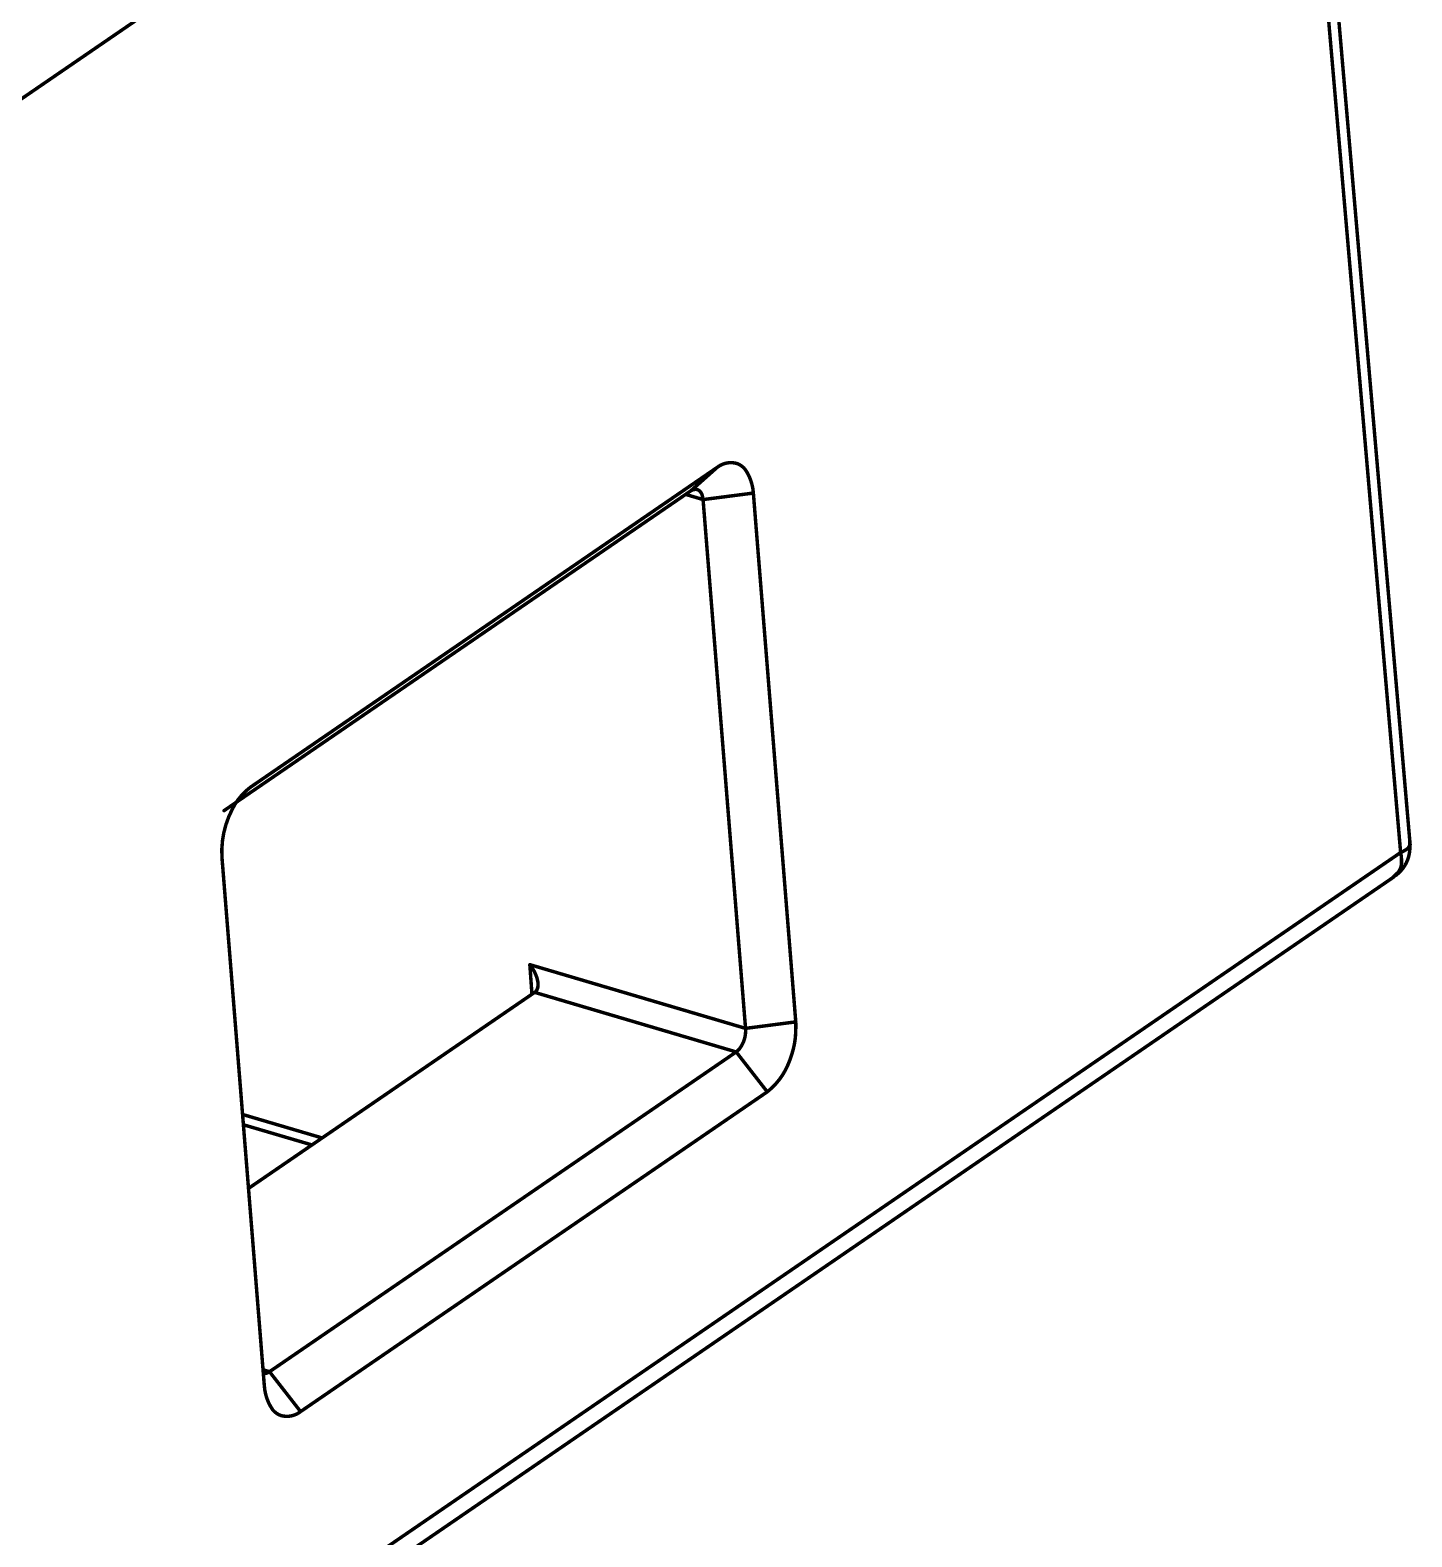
# Model space of a CAD drawing. Header units: inches. Extents: x 0 to 35.2, y -0.7 to 15.9.
# Drawn here: x 33.5082 to 33.708, y 10.2521 to 10.47 of the extents above; entities that cross this region are included whole.
import ezdxf

# ---------------------------------------------------------------- set-up
doc = ezdxf.new("R2010")
doc.units = ezdxf.units.IN
doc.header["$MEASUREMENT"] = 0
doc.layers.add('Dimensions', color=6, linetype='Continuous')

msp = doc.modelspace()

# ---------------------------------------------------------------- linework, layer by layer
at = {"layer": 'Dimensions'}
for points in [[(33.68761, 10.58505, 0.0005, 0.0005, 0), (33.70774, 10.35221, 0.0005, 0.0005, 0)], [(32.36635, 9.67813, 0.0005, 0.0005, 0), (33.68631, 10.583, 0.0005, 0.0005, 0)], [(33.68631, 10.583, 0.0005, 0.0005, 0), (33.70637, 10.35105, 0.0005, 0.0005, 0)], [(33.54008, 10.36049, 0.0005, 0.0005, 0), (33.60755, 10.40675, 0.0005, 0.0005, 0)], [(33.60373, 10.40335, 0.0005, 0.0005, 0), (33.60755, 10.40675, 0.0005, 0.0005, 0)], [(33.60755, 10.40675, 0.0005, 0.0005, -0.238533), (33.61041, 10.40732, 0.0005, 0.0005, 0)], [(33.61041, 10.40732, 0.0005, 0.0005, -0.125325), (33.61158, 10.4065, 0.0005, 0.0005, 0)], [(33.61158, 10.4065, 0.0005, 0.0005, -0.135725), (33.61279, 10.40304, 0.0005, 0.0005, 0)], [(33.53626, 10.3571, 0.0005, 0.0005, 0), (33.60373, 10.40335, 0.0005, 0.0005, 0)], [(33.60299, 10.40285, 0.0005, 0.0005, 0), (33.60552, 10.4021, 0.0005, 0.0005, 0)], [(33.60373, 10.40335, 0.0005, 0.0005, -0.214314), (33.6047, 10.40354, 0.0005, 0.0005, 0)], [(33.6047, 10.40354, 0.0005, 0.0005, -0.122217), (33.6051, 10.40326, 0.0005, 0.0005, 0)], [(33.6051, 10.40326, 0.0005, 0.0005, -0.102782), (33.60538, 10.40276, 0.0005, 0.0005, 0)], [(33.60538, 10.40276, 0.0005, 0.0005, -0.036847), (33.60552, 10.4021, 0.0005, 0.0005, 0)], [(33.60552, 10.4021, 0.0005, 0.0005, 0), (33.61279, 10.40304, 0.0005, 0.0005, 0)], [(33.61279, 10.40304, 0.0005, 0.0005, 0), (33.61892, 10.32655, 0.0005, 0.0005, 0)], [(33.60552, 10.4021, 0.0005, 0.0005, 0), (33.61166, 10.32561, 0.0005, 0.0005, 0)], [(33.53744, 10.35728, 0.0005, 0.0005, -0.119672), (33.54008, 10.36049, 0.0005, 0.0005, 0)], [(33.53596, 10.35037, 0.0005, 0.0005, -0.134994), (33.53744, 10.35728, 0.0005, 0.0005, 0)], [(33.70767, 10.3526, 0.0005, 0.0005, -0.09176), (33.70753, 10.35044, 0.0005, 0.0005, 0)], [(33.70767, 10.3526, 0.0005, 0.0005, -0.145594), (33.70761, 10.35193, 0.0005, 0.0005, 0)], [(33.45925, 10.18164, 0.0005, 0.0005, 0), (33.70637, 10.35105, 0.0005, 0.0005, 0)], [(33.53596, 10.35037, 0.0005, 0.0005, 0), (33.54209, 10.27388, 0.0005, 0.0005, 0)], [(33.70753, 10.35044, 0.0005, 0.0005, -0.162573), (33.70572, 10.34777, 0.0005, 0.0005, 0)], [(33.70692, 10.35132, 0.0005, 0.0005, -0.014321), (33.70637, 10.35105, 0.0005, 0.0005, 0)], [(33.70637, 10.35105, 0.0005, 0.0005, -0.062473), (33.7065, 10.3495, 0.0005, 0.0005, 0)], [(33.70736, 10.35161, 0.0005, 0.0005, -0.055464), (33.70692, 10.35132, 0.0005, 0.0005, 0)], [(33.70761, 10.35193, 0.0005, 0.0005, -0.100176), (33.70736, 10.35161, 0.0005, 0.0005, 0)], [(33.70513, 10.34735, 0.0005, 0.0005, 0), (33.70588, 10.34806, 0.0005, 0.0005, 0)], [(33.70608, 10.34827, 0.0005, 0.0005, -0.019696), (33.70572, 10.34777, 0.0005, 0.0005, 0)], [(33.70636, 10.34883, 0.0005, 0.0005, -0.056934), (33.70608, 10.34827, 0.0005, 0.0005, 0)], [(33.7065, 10.3495, 0.0005, 0.0005, -0.065587), (33.70636, 10.34883, 0.0005, 0.0005, 0)], [(32.38212, 9.44038, 0.0005, 0.0005, 0), (33.70544, 10.34755, 0.0005, 0.0005, 0)], [(33.58047, 10.33483, 0.0005, 0.0005, 0), (33.61166, 10.32561, 0.0005, 0.0005, 0)], [(33.58047, 10.33483, 0.0005, 0.0005, 0), (33.58051, 10.33478, 0.0005, 0.0005, 0)], [(33.58047, 10.33483, 0.0005, 0.0005, 0), (33.58078, 10.33055, 0.0005, 0.0005, 0)], [(33.58051, 10.33478, 0.0005, 0.0005, 0), (33.58054, 10.33473, 0.0005, 0.0005, 0)], [(33.58054, 10.33473, 0.0005, 0.0005, 0), (33.58058, 10.33469, 0.0005, 0.0005, 0)], [(33.58058, 10.33469, 0.0005, 0.0005, 0), (33.58061, 10.33464, 0.0005, 0.0005, 0)], [(33.58061, 10.33464, 0.0005, 0.0005, 0), (33.58065, 10.33459, 0.0005, 0.0005, 0)], [(33.58065, 10.33459, 0.0005, 0.0005, 0), (33.58068, 10.33454, 0.0005, 0.0005, 0)], [(33.58068, 10.33454, 0.0005, 0.0005, 0), (33.58071, 10.3345, 0.0005, 0.0005, 0)], [(33.58071, 10.3345, 0.0005, 0.0005, 0), (33.58074, 10.33445, 0.0005, 0.0005, 0)], [(33.58074, 10.33445, 0.0005, 0.0005, 0), (33.58078, 10.3344, 0.0005, 0.0005, 0)], [(33.58078, 10.3344, 0.0005, 0.0005, 0), (33.58081, 10.33435, 0.0005, 0.0005, 0)], [(33.58081, 10.33435, 0.0005, 0.0005, 0), (33.58084, 10.3343, 0.0005, 0.0005, 0)], [(33.58084, 10.3343, 0.0005, 0.0005, 0), (33.58087, 10.33426, 0.0005, 0.0005, 0)], [(33.58087, 10.33426, 0.0005, 0.0005, 0), (33.5809, 10.33421, 0.0005, 0.0005, 0)], [(33.5809, 10.33421, 0.0005, 0.0005, 0), (33.58093, 10.33416, 0.0005, 0.0005, 0)], [(33.58093, 10.33416, 0.0005, 0.0005, 0), (33.58096, 10.33411, 0.0005, 0.0005, 0)], [(33.58096, 10.33411, 0.0005, 0.0005, 0), (33.58099, 10.33406, 0.0005, 0.0005, 0)], [(33.58099, 10.33406, 0.0005, 0.0005, 0), (33.58102, 10.33401, 0.0005, 0.0005, 0)], [(33.58102, 10.33401, 0.0005, 0.0005, 0), (33.58104, 10.33396, 0.0005, 0.0005, 0)], [(33.58104, 10.33396, 0.0005, 0.0005, 0), (33.58107, 10.33392, 0.0005, 0.0005, 0)], [(33.58107, 10.33392, 0.0005, 0.0005, 0), (33.5811, 10.33387, 0.0005, 0.0005, 0)], [(33.5811, 10.33387, 0.0005, 0.0005, 0), (33.58112, 10.33382, 0.0005, 0.0005, 0)], [(33.58112, 10.33382, 0.0005, 0.0005, 0), (33.58115, 10.33377, 0.0005, 0.0005, 0)], [(33.58115, 10.33377, 0.0005, 0.0005, 0), (33.58117, 10.33372, 0.0005, 0.0005, 0)], [(33.58117, 10.33372, 0.0005, 0.0005, 0), (33.5812, 10.33367, 0.0005, 0.0005, 0)], [(33.5812, 10.33367, 0.0005, 0.0005, 0), (33.58122, 10.33362, 0.0005, 0.0005, 0)], [(33.58122, 10.33362, 0.0005, 0.0005, 0), (33.58124, 10.33357, 0.0005, 0.0005, 0)], [(33.58124, 10.33357, 0.0005, 0.0005, 0), (33.58127, 10.33352, 0.0005, 0.0005, 0)], [(33.58127, 10.33352, 0.0005, 0.0005, 0), (33.58129, 10.33347, 0.0005, 0.0005, 0)], [(33.58129, 10.33347, 0.0005, 0.0005, 0), (33.58131, 10.33343, 0.0005, 0.0005, 0)], [(33.58131, 10.33343, 0.0005, 0.0005, 0), (33.58133, 10.33338, 0.0005, 0.0005, 0)], [(33.58133, 10.33338, 0.0005, 0.0005, 0), (33.58135, 10.33333, 0.0005, 0.0005, 0)], [(33.58135, 10.33333, 0.0005, 0.0005, 0), (33.58137, 10.33328, 0.0005, 0.0005, 0)], [(33.58137, 10.33328, 0.0005, 0.0005, 0), (33.58139, 10.33323, 0.0005, 0.0005, 0)], [(33.58139, 10.33323, 0.0005, 0.0005, 0), (33.58141, 10.33318, 0.0005, 0.0005, 0)], [(33.58141, 10.33318, 0.0005, 0.0005, 0), (33.58143, 10.33313, 0.0005, 0.0005, 0)], [(33.58143, 10.33313, 0.0005, 0.0005, 0), (33.58144, 10.33309, 0.0005, 0.0005, 0)], [(33.58144, 10.33309, 0.0005, 0.0005, 0), (33.58146, 10.33304, 0.0005, 0.0005, 0)], [(33.58146, 10.33304, 0.0005, 0.0005, 0), (33.58148, 10.33299, 0.0005, 0.0005, 0)], [(33.58148, 10.33299, 0.0005, 0.0005, 0), (33.58149, 10.33294, 0.0005, 0.0005, 0)], [(33.58149, 10.33294, 0.0005, 0.0005, 0), (33.5815, 10.3329, 0.0005, 0.0005, 0)], [(33.5815, 10.3329, 0.0005, 0.0005, 0), (33.58152, 10.33285, 0.0005, 0.0005, 0)], [(33.58152, 10.33285, 0.0005, 0.0005, 0), (33.58153, 10.3328, 0.0005, 0.0005, 0)], [(33.58153, 10.3328, 0.0005, 0.0005, 0), (33.58154, 10.33276, 0.0005, 0.0005, 0)], [(33.58154, 10.33276, 0.0005, 0.0005, 0), (33.58156, 10.33271, 0.0005, 0.0005, 0)], [(33.58156, 10.33271, 0.0005, 0.0005, 0), (33.58157, 10.33266, 0.0005, 0.0005, 0)], [(33.58157, 10.33266, 0.0005, 0.0005, 0), (33.58158, 10.33262, 0.0005, 0.0005, 0)], [(33.58158, 10.33262, 0.0005, 0.0005, 0), (33.58159, 10.33257, 0.0005, 0.0005, 0)], [(33.58159, 10.33257, 0.0005, 0.0005, 0), (33.5816, 10.33253, 0.0005, 0.0005, 0)], [(33.5816, 10.33253, 0.0005, 0.0005, 0), (33.58161, 10.33248, 0.0005, 0.0005, 0)], [(33.5398, 10.30246, 0.0005, 0.0005, 0), (33.58117, 10.33082, 0.0005, 0.0005, 0)], [(33.58117, 10.33082, 0.0005, 0.0005, 0), (33.58119, 10.33083, 0.0005, 0.0005, 0)], [(33.58117, 10.33082, 0.0005, 0.0005, 0), (33.61031, 10.3222, 0.0005, 0.0005, 0)], [(33.58119, 10.33083, 0.0005, 0.0005, 0), (33.58122, 10.33085, 0.0005, 0.0005, 0)], [(33.58122, 10.33085, 0.0005, 0.0005, 0), (33.58124, 10.33087, 0.0005, 0.0005, 0)], [(33.58124, 10.33087, 0.0005, 0.0005, 0), (33.58126, 10.33089, 0.0005, 0.0005, 0)], [(33.58126, 10.33089, 0.0005, 0.0005, 0), (33.58129, 10.33091, 0.0005, 0.0005, 0)], [(33.58129, 10.33091, 0.0005, 0.0005, 0), (33.58131, 10.33093, 0.0005, 0.0005, 0)], [(33.58131, 10.33093, 0.0005, 0.0005, 0), (33.58133, 10.33095, 0.0005, 0.0005, 0)], [(33.58133, 10.33095, 0.0005, 0.0005, 0), (33.58135, 10.33098, 0.0005, 0.0005, 0)], [(33.58135, 10.33098, 0.0005, 0.0005, 0), (33.58137, 10.331, 0.0005, 0.0005, 0)], [(33.58137, 10.331, 0.0005, 0.0005, 0), (33.58139, 10.33102, 0.0005, 0.0005, 0)], [(33.58139, 10.33102, 0.0005, 0.0005, 0), (33.58141, 10.33105, 0.0005, 0.0005, 0)], [(33.58141, 10.33105, 0.0005, 0.0005, 0), (33.58142, 10.33107, 0.0005, 0.0005, 0)], [(33.58142, 10.33107, 0.0005, 0.0005, 0), (33.58144, 10.3311, 0.0005, 0.0005, 0)], [(33.58144, 10.3311, 0.0005, 0.0005, 0), (33.58146, 10.33112, 0.0005, 0.0005, 0)], [(33.58146, 10.33112, 0.0005, 0.0005, 0), (33.58147, 10.33115, 0.0005, 0.0005, 0)], [(33.58147, 10.33115, 0.0005, 0.0005, 0), (33.58149, 10.33118, 0.0005, 0.0005, 0)], [(33.58149, 10.33118, 0.0005, 0.0005, 0), (33.5815, 10.3312, 0.0005, 0.0005, 0)], [(33.5815, 10.3312, 0.0005, 0.0005, 0), (33.58152, 10.33123, 0.0005, 0.0005, 0)], [(33.58152, 10.33123, 0.0005, 0.0005, 0), (33.58153, 10.33126, 0.0005, 0.0005, 0)], [(33.58153, 10.33126, 0.0005, 0.0005, 0), (33.58154, 10.33129, 0.0005, 0.0005, 0)], [(33.58154, 10.33129, 0.0005, 0.0005, 0), (33.58156, 10.33132, 0.0005, 0.0005, 0)], [(33.58156, 10.33132, 0.0005, 0.0005, 0), (33.58157, 10.33135, 0.0005, 0.0005, 0)], [(33.58157, 10.33135, 0.0005, 0.0005, 0), (33.58158, 10.33139, 0.0005, 0.0005, 0)], [(33.58158, 10.33139, 0.0005, 0.0005, 0), (33.58159, 10.33142, 0.0005, 0.0005, 0)], [(33.58159, 10.33142, 0.0005, 0.0005, 0), (33.5816, 10.33145, 0.0005, 0.0005, 0)], [(33.5816, 10.33145, 0.0005, 0.0005, 0), (33.58161, 10.33149, 0.0005, 0.0005, 0)], [(33.58161, 10.33248, 0.0005, 0.0005, 0), (33.58162, 10.33244, 0.0005, 0.0005, 0)], [(33.58161, 10.33152, 0.0005, 0.0005, 0), (33.58162, 10.33155, 0.0005, 0.0005, 0)], [(33.58161, 10.33149, 0.0005, 0.0005, 0), (33.58161, 10.33152, 0.0005, 0.0005, 0)], [(33.58162, 10.33244, 0.0005, 0.0005, 0), (33.58162, 10.33239, 0.0005, 0.0005, 0)], [(33.58162, 10.33239, 0.0005, 0.0005, 0), (33.58163, 10.33235, 0.0005, 0.0005, 0)], [(33.58162, 10.33155, 0.0005, 0.0005, 0), (33.58163, 10.33159, 0.0005, 0.0005, 0)], [(33.58163, 10.33235, 0.0005, 0.0005, 0), (33.58164, 10.3323, 0.0005, 0.0005, 0)], [(33.58163, 10.33163, 0.0005, 0.0005, 0), (33.58164, 10.33166, 0.0005, 0.0005, 0)], [(33.58163, 10.33159, 0.0005, 0.0005, 0), (33.58163, 10.33163, 0.0005, 0.0005, 0)], [(33.58164, 10.3323, 0.0005, 0.0005, 0), (33.58164, 10.33226, 0.0005, 0.0005, 0)], [(33.58164, 10.33226, 0.0005, 0.0005, 0), (33.58165, 10.33222, 0.0005, 0.0005, 0)], [(33.58164, 10.3317, 0.0005, 0.0005, 0), (33.58165, 10.33174, 0.0005, 0.0005, 0)], [(33.58164, 10.33166, 0.0005, 0.0005, 0), (33.58164, 10.3317, 0.0005, 0.0005, 0)], [(33.58165, 10.33222, 0.0005, 0.0005, 0), (33.58165, 10.33218, 0.0005, 0.0005, 0)], [(33.58165, 10.33218, 0.0005, 0.0005, 0), (33.58165, 10.33213, 0.0005, 0.0005, 0)], [(33.58165, 10.33213, 0.0005, 0.0005, 0), (33.58166, 10.33209, 0.0005, 0.0005, 0)], [(33.58165, 10.33177, 0.0005, 0.0005, 0), (33.58166, 10.33181, 0.0005, 0.0005, 0)], [(33.58165, 10.33174, 0.0005, 0.0005, 0), (33.58165, 10.33177, 0.0005, 0.0005, 0)], [(33.58166, 10.33209, 0.0005, 0.0005, 0), (33.58166, 10.33205, 0.0005, 0.0005, 0)], [(33.58166, 10.33205, 0.0005, 0.0005, 0), (33.58166, 10.33201, 0.0005, 0.0005, 0)], [(33.58166, 10.33201, 0.0005, 0.0005, 0), (33.58166, 10.33197, 0.0005, 0.0005, 0)], [(33.58166, 10.33193, 0.0005, 0.0005, 0), (33.58166, 10.33197, 0.0005, 0.0005, 0)], [(33.58166, 10.33189, 0.0005, 0.0005, 0), (33.58166, 10.33193, 0.0005, 0.0005, 0)], [(33.58166, 10.33185, 0.0005, 0.0005, 0), (33.58166, 10.33189, 0.0005, 0.0005, 0)], [(33.58166, 10.33181, 0.0005, 0.0005, 0), (33.58166, 10.33185, 0.0005, 0.0005, 0)], [(33.61166, 10.32561, 0.0005, 0.0005, 0), (33.61892, 10.32655, 0.0005, 0.0005, 0)], [(33.61892, 10.32655, 0.0005, 0.0005, -0.02847), (33.61886, 10.32426, 0.0005, 0.0005, 0)], [(33.61166, 10.32561, 0.0005, 0.0005, -0.185749), (33.61078, 10.32265, 0.0005, 0.0005, 0)], [(33.61886, 10.32426, 0.0005, 0.0005, -0.049935), (33.61836, 10.32189, 0.0005, 0.0005, 0)], [(33.54284, 10.27595, 0.0005, 0.0005, 0), (33.61031, 10.3222, 0.0005, 0.0005, 0)], [(33.61078, 10.32265, 0.0005, 0.0005, -0.040256), (33.61031, 10.3222, 0.0005, 0.0005, 0)], [(33.61031, 10.3222, 0.0005, 0.0005, 0), (33.6148, 10.31643, 0.0005, 0.0005, 0)], [(33.61836, 10.32189, 0.0005, 0.0005, -0.042931), (33.61745, 10.31962, 0.0005, 0.0005, 0)], [(33.61745, 10.31962, 0.0005, 0.0005, -0.105342), (33.6148, 10.31643, 0.0005, 0.0005, 0)], [(33.54733, 10.27018, 0.0005, 0.0005, 0), (33.6148, 10.31643, 0.0005, 0.0005, 0)], [(33.53894, 10.31316, 0.0005, 0.0005, 0), (33.55045, 10.30976, 0.0005, 0.0005, 0)], [(33.53906, 10.31167, 0.0005, 0.0005, 0), (33.54897, 10.30875, 0.0005, 0.0005, 0)], [(33.54191, 10.27623, 0.0005, 0.0005, 0), (33.54284, 10.27595, 0.0005, 0.0005, 0)], [(33.54284, 10.27595, 0.0005, 0.0005, -0.040216), (33.54245, 10.27575, 0.0005, 0.0005, 0)], [(33.54284, 10.27595, 0.0005, 0.0005, 0), (33.54733, 10.27018, 0.0005, 0.0005, 0)], [(33.54227, 10.27571, 0.0005, 0.0005, -0.16357), (33.54194, 10.2758, 0.0005, 0.0005, 0)], [(33.54331, 10.27042, 0.0005, 0.0005, -0.13574), (33.54209, 10.27388, 0.0005, 0.0005, 0)], [(33.54245, 10.27575, 0.0005, 0.0005, -0.066379), (33.54227, 10.27571, 0.0005, 0.0005, 0)], [(33.54448, 10.26961, 0.0005, 0.0005, -0.12532), (33.54331, 10.27042, 0.0005, 0.0005, 0)], [(33.54733, 10.27018, 0.0005, 0.0005, -0.238527), (33.54448, 10.26961, 0.0005, 0.0005, 0)]]:
    msp.add_lwpolyline(points, format="xyseb", dxfattribs=at)
for points in [[(33.60743, 10.40675, 0.00025, 0.00025, 1), (33.60768, 10.40675, 0.00025, 0.00025, 1)], [(33.60743, 10.40675, 0.00025, 0.00025, 1), (33.60768, 10.40675, 0.00025, 0.00025, 1)], [(33.60743, 10.40675, 0.00025, 0.00025, 1), (33.60768, 10.40675, 0.00025, 0.00025, 1)], [(33.61028, 10.40732, 0.00025, 0.00025, 1), (33.61053, 10.40732, 0.00025, 0.00025, 1)], [(33.61028, 10.40732, 0.00025, 0.00025, 1), (33.61053, 10.40732, 0.00025, 0.00025, 1)], [(33.61145, 10.4065, 0.00025, 0.00025, 1), (33.6117, 10.4065, 0.00025, 0.00025, 1)], [(33.61145, 10.4065, 0.00025, 0.00025, 1), (33.6117, 10.4065, 0.00025, 0.00025, 1)], [(33.60287, 10.40285, 0.00025, 0.00025, 1), (33.60312, 10.40285, 0.00025, 0.00025, 1)], [(33.60361, 10.40335, 0.00025, 0.00025, 1), (33.60386, 10.40335, 0.00025, 0.00025, 1)], [(33.60361, 10.40335, 0.00025, 0.00025, 1), (33.60386, 10.40335, 0.00025, 0.00025, 1)], [(33.60361, 10.40335, 0.00025, 0.00025, 1), (33.60386, 10.40335, 0.00025, 0.00025, 1)], [(33.60457, 10.40354, 0.00025, 0.00025, 1), (33.60482, 10.40354, 0.00025, 0.00025, 1)], [(33.60457, 10.40354, 0.00025, 0.00025, 1), (33.60482, 10.40354, 0.00025, 0.00025, 1)], [(33.60497, 10.40326, 0.00025, 0.00025, 1), (33.60522, 10.40326, 0.00025, 0.00025, 1)], [(33.60497, 10.40326, 0.00025, 0.00025, 1), (33.60522, 10.40326, 0.00025, 0.00025, 1)], [(33.60525, 10.40276, 0.00025, 0.00025, 1), (33.6055, 10.40276, 0.00025, 0.00025, 1)], [(33.60525, 10.40276, 0.00025, 0.00025, 1), (33.6055, 10.40276, 0.00025, 0.00025, 1)], [(33.61266, 10.40304, 0.00025, 0.00025, 1), (33.61291, 10.40304, 0.00025, 0.00025, 1)], [(33.61266, 10.40304, 0.00025, 0.00025, 1), (33.61291, 10.40304, 0.00025, 0.00025, 1)], [(33.61266, 10.40304, 0.00025, 0.00025, 1), (33.61291, 10.40304, 0.00025, 0.00025, 1)], [(33.6054, 10.4021, 0.00025, 0.00025, 1), (33.60565, 10.4021, 0.00025, 0.00025, 1)], [(33.6054, 10.4021, 0.00025, 0.00025, 1), (33.60565, 10.4021, 0.00025, 0.00025, 1)], [(33.6054, 10.4021, 0.00025, 0.00025, 1), (33.60565, 10.4021, 0.00025, 0.00025, 1)], [(33.6054, 10.4021, 0.00025, 0.00025, 1), (33.60565, 10.4021, 0.00025, 0.00025, 1)], [(33.53996, 10.36049, 0.00025, 0.00025, 1), (33.54021, 10.36049, 0.00025, 0.00025, 1)], [(33.53996, 10.36049, 0.00025, 0.00025, 1), (33.54021, 10.36049, 0.00025, 0.00025, 1)], [(33.53614, 10.3571, 0.00025, 0.00025, 1), (33.53639, 10.3571, 0.00025, 0.00025, 1)], [(33.53731, 10.35728, 0.00025, 0.00025, 1), (33.53756, 10.35728, 0.00025, 0.00025, 1)], [(33.53731, 10.35728, 0.00025, 0.00025, 1), (33.53756, 10.35728, 0.00025, 0.00025, 1)], [(33.70755, 10.3526, 0.00025, 0.00025, 1), (33.7078, 10.3526, 0.00025, 0.00025, 1)], [(33.70755, 10.3526, 0.00025, 0.00025, 1), (33.7078, 10.3526, 0.00025, 0.00025, 1)], [(33.70762, 10.35221, 0.00025, 0.00025, 1), (33.70787, 10.35221, 0.00025, 0.00025, 1)], [(33.53583, 10.35037, 0.00025, 0.00025, 1), (33.53608, 10.35037, 0.00025, 0.00025, 1)], [(33.53583, 10.35037, 0.00025, 0.00025, 1), (33.53608, 10.35037, 0.00025, 0.00025, 1)], [(33.70624, 10.35105, 0.00025, 0.00025, 1), (33.70649, 10.35105, 0.00025, 0.00025, 1)], [(33.70624, 10.35105, 0.00025, 0.00025, 1), (33.70649, 10.35105, 0.00025, 0.00025, 1)], [(33.70624, 10.35105, 0.00025, 0.00025, 1), (33.70649, 10.35105, 0.00025, 0.00025, 1)], [(33.70624, 10.35105, 0.00025, 0.00025, 1), (33.70649, 10.35105, 0.00025, 0.00025, 1)], [(33.70679, 10.35132, 0.00025, 0.00025, 1), (33.70704, 10.35132, 0.00025, 0.00025, 1)], [(33.70679, 10.35132, 0.00025, 0.00025, 1), (33.70704, 10.35132, 0.00025, 0.00025, 1)], [(33.70723, 10.35161, 0.00025, 0.00025, 1), (33.70748, 10.35161, 0.00025, 0.00025, 1)], [(33.70723, 10.35161, 0.00025, 0.00025, 1), (33.70748, 10.35161, 0.00025, 0.00025, 1)], [(33.70741, 10.35044, 0.00025, 0.00025, 1), (33.70766, 10.35044, 0.00025, 0.00025, 1)], [(33.70741, 10.35044, 0.00025, 0.00025, 1), (33.70766, 10.35044, 0.00025, 0.00025, 1)], [(33.70749, 10.35193, 0.00025, 0.00025, 1), (33.70774, 10.35193, 0.00025, 0.00025, 1)], [(33.70749, 10.35193, 0.00025, 0.00025, 1), (33.70774, 10.35193, 0.00025, 0.00025, 1)], [(33.70559, 10.34777, 0.00025, 0.00025, 1), (33.70584, 10.34777, 0.00025, 0.00025, 1)], [(33.70559, 10.34777, 0.00025, 0.00025, 1), (33.70584, 10.34777, 0.00025, 0.00025, 1)], [(33.70575, 10.34806, 0.00025, 0.00025, 1), (33.706, 10.34806, 0.00025, 0.00025, 1)], [(33.70595, 10.34827, 0.00025, 0.00025, 1), (33.7062, 10.34827, 0.00025, 0.00025, 1)], [(33.70595, 10.34827, 0.00025, 0.00025, 1), (33.7062, 10.34827, 0.00025, 0.00025, 1)], [(33.70624, 10.34883, 0.00025, 0.00025, 1), (33.70649, 10.34883, 0.00025, 0.00025, 1)], [(33.70624, 10.34883, 0.00025, 0.00025, 1), (33.70649, 10.34883, 0.00025, 0.00025, 1)], [(33.70638, 10.3495, 0.00025, 0.00025, 1), (33.70663, 10.3495, 0.00025, 0.00025, 1)], [(33.70638, 10.3495, 0.00025, 0.00025, 1), (33.70663, 10.3495, 0.00025, 0.00025, 1)], [(33.70501, 10.34735, 0.00025, 0.00025, 1), (33.70526, 10.34735, 0.00025, 0.00025, 1)], [(33.70531, 10.34755, 0.00025, 0.00025, 1), (33.70556, 10.34755, 0.00025, 0.00025, 1)], [(33.58035, 10.33483, 0.00025, 0.00025, 1), (33.5806, 10.33483, 0.00025, 0.00025, 1)], [(33.58035, 10.33483, 0.00025, 0.00025, 1), (33.5806, 10.33483, 0.00025, 0.00025, 1)], [(33.58035, 10.33483, 0.00025, 0.00025, 1), (33.5806, 10.33483, 0.00025, 0.00025, 1)], [(33.58038, 10.33478, 0.00025, 0.00025, 1), (33.58063, 10.33478, 0.00025, 0.00025, 1)], [(33.58038, 10.33478, 0.00025, 0.00025, 1), (33.58063, 10.33478, 0.00025, 0.00025, 1)], [(33.58042, 10.33473, 0.00025, 0.00025, 1), (33.58067, 10.33473, 0.00025, 0.00025, 1)], [(33.58042, 10.33473, 0.00025, 0.00025, 1), (33.58067, 10.33473, 0.00025, 0.00025, 1)], [(33.58045, 10.33469, 0.00025, 0.00025, 1), (33.5807, 10.33469, 0.00025, 0.00025, 1)], [(33.58045, 10.33469, 0.00025, 0.00025, 1), (33.5807, 10.33469, 0.00025, 0.00025, 1)], [(33.58049, 10.33464, 0.00025, 0.00025, 1), (33.58074, 10.33464, 0.00025, 0.00025, 1)], [(33.58049, 10.33464, 0.00025, 0.00025, 1), (33.58074, 10.33464, 0.00025, 0.00025, 1)], [(33.58052, 10.33459, 0.00025, 0.00025, 1), (33.58077, 10.33459, 0.00025, 0.00025, 1)], [(33.58052, 10.33459, 0.00025, 0.00025, 1), (33.58077, 10.33459, 0.00025, 0.00025, 1)], [(33.58055, 10.33454, 0.00025, 0.00025, 1), (33.5808, 10.33454, 0.00025, 0.00025, 1)], [(33.58055, 10.33454, 0.00025, 0.00025, 1), (33.5808, 10.33454, 0.00025, 0.00025, 1)], [(33.58059, 10.3345, 0.00025, 0.00025, 1), (33.58084, 10.3345, 0.00025, 0.00025, 1)], [(33.58059, 10.3345, 0.00025, 0.00025, 1), (33.58084, 10.3345, 0.00025, 0.00025, 1)], [(33.58062, 10.33445, 0.00025, 0.00025, 1), (33.58087, 10.33445, 0.00025, 0.00025, 1)], [(33.58062, 10.33445, 0.00025, 0.00025, 1), (33.58087, 10.33445, 0.00025, 0.00025, 1)], [(33.58065, 10.3344, 0.00025, 0.00025, 1), (33.5809, 10.3344, 0.00025, 0.00025, 1)], [(33.58065, 10.3344, 0.00025, 0.00025, 1), (33.5809, 10.3344, 0.00025, 0.00025, 1)], [(33.58068, 10.33435, 0.00025, 0.00025, 1), (33.58093, 10.33435, 0.00025, 0.00025, 1)], [(33.58068, 10.33435, 0.00025, 0.00025, 1), (33.58093, 10.33435, 0.00025, 0.00025, 1)], [(33.58071, 10.3343, 0.00025, 0.00025, 1), (33.58096, 10.3343, 0.00025, 0.00025, 1)], [(33.58071, 10.3343, 0.00025, 0.00025, 1), (33.58096, 10.3343, 0.00025, 0.00025, 1)], [(33.58074, 10.33426, 0.00025, 0.00025, 1), (33.58099, 10.33426, 0.00025, 0.00025, 1)], [(33.58074, 10.33426, 0.00025, 0.00025, 1), (33.58099, 10.33426, 0.00025, 0.00025, 1)], [(33.58078, 10.33421, 0.00025, 0.00025, 1), (33.58102, 10.33421, 0.00025, 0.00025, 1)], [(33.58078, 10.33421, 0.00025, 0.00025, 1), (33.58102, 10.33421, 0.00025, 0.00025, 1)], [(33.5808, 10.33416, 0.00025, 0.00025, 1), (33.58105, 10.33416, 0.00025, 0.00025, 1)], [(33.5808, 10.33416, 0.00025, 0.00025, 1), (33.58105, 10.33416, 0.00025, 0.00025, 1)], [(33.58083, 10.33411, 0.00025, 0.00025, 1), (33.58108, 10.33411, 0.00025, 0.00025, 1)], [(33.58083, 10.33411, 0.00025, 0.00025, 1), (33.58108, 10.33411, 0.00025, 0.00025, 1)], [(33.58086, 10.33406, 0.00025, 0.00025, 1), (33.58111, 10.33406, 0.00025, 0.00025, 1)], [(33.58086, 10.33406, 0.00025, 0.00025, 1), (33.58111, 10.33406, 0.00025, 0.00025, 1)], [(33.58089, 10.33401, 0.00025, 0.00025, 1), (33.58114, 10.33401, 0.00025, 0.00025, 1)], [(33.58089, 10.33401, 0.00025, 0.00025, 1), (33.58114, 10.33401, 0.00025, 0.00025, 1)], [(33.58092, 10.33396, 0.00025, 0.00025, 1), (33.58117, 10.33396, 0.00025, 0.00025, 1)], [(33.58092, 10.33396, 0.00025, 0.00025, 1), (33.58117, 10.33396, 0.00025, 0.00025, 1)], [(33.58094, 10.33392, 0.00025, 0.00025, 1), (33.58119, 10.33392, 0.00025, 0.00025, 1)], [(33.58094, 10.33392, 0.00025, 0.00025, 1), (33.58119, 10.33392, 0.00025, 0.00025, 1)], [(33.58097, 10.33387, 0.00025, 0.00025, 1), (33.58122, 10.33387, 0.00025, 0.00025, 1)], [(33.58097, 10.33387, 0.00025, 0.00025, 1), (33.58122, 10.33387, 0.00025, 0.00025, 1)], [(33.581, 10.33382, 0.00025, 0.00025, 1), (33.58125, 10.33382, 0.00025, 0.00025, 1)], [(33.581, 10.33382, 0.00025, 0.00025, 1), (33.58125, 10.33382, 0.00025, 0.00025, 1)], [(33.58102, 10.33377, 0.00025, 0.00025, 1), (33.58127, 10.33377, 0.00025, 0.00025, 1)], [(33.58102, 10.33377, 0.00025, 0.00025, 1), (33.58127, 10.33377, 0.00025, 0.00025, 1)], [(33.58105, 10.33372, 0.00025, 0.00025, 1), (33.5813, 10.33372, 0.00025, 0.00025, 1)], [(33.58105, 10.33372, 0.00025, 0.00025, 1), (33.5813, 10.33372, 0.00025, 0.00025, 1)], [(33.58107, 10.33367, 0.00025, 0.00025, 1), (33.58132, 10.33367, 0.00025, 0.00025, 1)], [(33.58107, 10.33367, 0.00025, 0.00025, 1), (33.58132, 10.33367, 0.00025, 0.00025, 1)], [(33.5811, 10.33362, 0.00025, 0.00025, 1), (33.58135, 10.33362, 0.00025, 0.00025, 1)], [(33.5811, 10.33362, 0.00025, 0.00025, 1), (33.58135, 10.33362, 0.00025, 0.00025, 1)], [(33.58112, 10.33357, 0.00025, 0.00025, 1), (33.58137, 10.33357, 0.00025, 0.00025, 1)], [(33.58112, 10.33357, 0.00025, 0.00025, 1), (33.58137, 10.33357, 0.00025, 0.00025, 1)], [(33.58114, 10.33352, 0.00025, 0.00025, 1), (33.58139, 10.33352, 0.00025, 0.00025, 1)], [(33.58114, 10.33352, 0.00025, 0.00025, 1), (33.58139, 10.33352, 0.00025, 0.00025, 1)], [(33.58116, 10.33347, 0.00025, 0.00025, 1), (33.58141, 10.33347, 0.00025, 0.00025, 1)], [(33.58116, 10.33347, 0.00025, 0.00025, 1), (33.58141, 10.33347, 0.00025, 0.00025, 1)], [(33.58118, 10.33343, 0.00025, 0.00025, 1), (33.58143, 10.33343, 0.00025, 0.00025, 1)], [(33.58118, 10.33343, 0.00025, 0.00025, 1), (33.58143, 10.33343, 0.00025, 0.00025, 1)], [(33.58121, 10.33338, 0.00025, 0.00025, 1), (33.58146, 10.33338, 0.00025, 0.00025, 1)], [(33.58121, 10.33338, 0.00025, 0.00025, 1), (33.58146, 10.33338, 0.00025, 0.00025, 1)], [(33.58123, 10.33333, 0.00025, 0.00025, 1), (33.58148, 10.33333, 0.00025, 0.00025, 1)], [(33.58123, 10.33333, 0.00025, 0.00025, 1), (33.58148, 10.33333, 0.00025, 0.00025, 1)], [(33.58125, 10.33328, 0.00025, 0.00025, 1), (33.5815, 10.33328, 0.00025, 0.00025, 1)], [(33.58125, 10.33328, 0.00025, 0.00025, 1), (33.5815, 10.33328, 0.00025, 0.00025, 1)], [(33.58126, 10.33323, 0.00025, 0.00025, 1), (33.58151, 10.33323, 0.00025, 0.00025, 1)], [(33.58126, 10.33323, 0.00025, 0.00025, 1), (33.58151, 10.33323, 0.00025, 0.00025, 1)], [(33.58128, 10.33318, 0.00025, 0.00025, 1), (33.58153, 10.33318, 0.00025, 0.00025, 1)], [(33.58128, 10.33318, 0.00025, 0.00025, 1), (33.58153, 10.33318, 0.00025, 0.00025, 1)], [(33.5813, 10.33313, 0.00025, 0.00025, 1), (33.58155, 10.33313, 0.00025, 0.00025, 1)], [(33.5813, 10.33313, 0.00025, 0.00025, 1), (33.58155, 10.33313, 0.00025, 0.00025, 1)], [(33.58132, 10.33309, 0.00025, 0.00025, 1), (33.58157, 10.33309, 0.00025, 0.00025, 1)], [(33.58132, 10.33309, 0.00025, 0.00025, 1), (33.58157, 10.33309, 0.00025, 0.00025, 1)], [(33.58133, 10.33304, 0.00025, 0.00025, 1), (33.58158, 10.33304, 0.00025, 0.00025, 1)], [(33.58133, 10.33304, 0.00025, 0.00025, 1), (33.58158, 10.33304, 0.00025, 0.00025, 1)], [(33.58135, 10.33299, 0.00025, 0.00025, 1), (33.5816, 10.33299, 0.00025, 0.00025, 1)], [(33.58135, 10.33299, 0.00025, 0.00025, 1), (33.5816, 10.33299, 0.00025, 0.00025, 1)], [(33.58137, 10.33294, 0.00025, 0.00025, 1), (33.58162, 10.33294, 0.00025, 0.00025, 1)], [(33.58137, 10.33294, 0.00025, 0.00025, 1), (33.58162, 10.33294, 0.00025, 0.00025, 1)], [(33.58138, 10.3329, 0.00025, 0.00025, 1), (33.58163, 10.3329, 0.00025, 0.00025, 1)], [(33.58138, 10.3329, 0.00025, 0.00025, 1), (33.58163, 10.3329, 0.00025, 0.00025, 1)], [(33.58139, 10.33285, 0.00025, 0.00025, 1), (33.58164, 10.33285, 0.00025, 0.00025, 1)], [(33.58139, 10.33285, 0.00025, 0.00025, 1), (33.58164, 10.33285, 0.00025, 0.00025, 1)], [(33.58141, 10.3328, 0.00025, 0.00025, 1), (33.58166, 10.3328, 0.00025, 0.00025, 1)], [(33.58141, 10.3328, 0.00025, 0.00025, 1), (33.58166, 10.3328, 0.00025, 0.00025, 1)], [(33.58142, 10.33276, 0.00025, 0.00025, 1), (33.58167, 10.33276, 0.00025, 0.00025, 1)], [(33.58142, 10.33276, 0.00025, 0.00025, 1), (33.58167, 10.33276, 0.00025, 0.00025, 1)], [(33.58143, 10.33271, 0.00025, 0.00025, 1), (33.58168, 10.33271, 0.00025, 0.00025, 1)], [(33.58143, 10.33271, 0.00025, 0.00025, 1), (33.58168, 10.33271, 0.00025, 0.00025, 1)], [(33.58144, 10.33266, 0.00025, 0.00025, 1), (33.58169, 10.33266, 0.00025, 0.00025, 1)], [(33.58144, 10.33266, 0.00025, 0.00025, 1), (33.58169, 10.33266, 0.00025, 0.00025, 1)], [(33.58145, 10.33262, 0.00025, 0.00025, 1), (33.5817, 10.33262, 0.00025, 0.00025, 1)], [(33.58145, 10.33262, 0.00025, 0.00025, 1), (33.5817, 10.33262, 0.00025, 0.00025, 1)], [(33.58146, 10.33257, 0.00025, 0.00025, 1), (33.58171, 10.33257, 0.00025, 0.00025, 1)], [(33.58146, 10.33257, 0.00025, 0.00025, 1), (33.58171, 10.33257, 0.00025, 0.00025, 1)], [(33.58147, 10.33253, 0.00025, 0.00025, 1), (33.58172, 10.33253, 0.00025, 0.00025, 1)], [(33.58147, 10.33253, 0.00025, 0.00025, 1), (33.58172, 10.33253, 0.00025, 0.00025, 1)], [(33.58066, 10.33055, 0.00025, 0.00025, 1), (33.58091, 10.33055, 0.00025, 0.00025, 1)], [(33.58104, 10.33082, 0.00025, 0.00025, 1), (33.58129, 10.33082, 0.00025, 0.00025, 1)], [(33.58104, 10.33082, 0.00025, 0.00025, 1), (33.58129, 10.33082, 0.00025, 0.00025, 1)], [(33.58104, 10.33082, 0.00025, 0.00025, 1), (33.58129, 10.33082, 0.00025, 0.00025, 1)], [(33.58107, 10.33083, 0.00025, 0.00025, 1), (33.58132, 10.33083, 0.00025, 0.00025, 1)], [(33.58107, 10.33083, 0.00025, 0.00025, 1), (33.58132, 10.33083, 0.00025, 0.00025, 1)], [(33.58109, 10.33085, 0.00025, 0.00025, 1), (33.58134, 10.33085, 0.00025, 0.00025, 1)], [(33.58109, 10.33085, 0.00025, 0.00025, 1), (33.58134, 10.33085, 0.00025, 0.00025, 1)], [(33.58112, 10.33087, 0.00025, 0.00025, 1), (33.58137, 10.33087, 0.00025, 0.00025, 1)], [(33.58112, 10.33087, 0.00025, 0.00025, 1), (33.58137, 10.33087, 0.00025, 0.00025, 1)], [(33.58114, 10.33089, 0.00025, 0.00025, 1), (33.58139, 10.33089, 0.00025, 0.00025, 1)], [(33.58114, 10.33089, 0.00025, 0.00025, 1), (33.58139, 10.33089, 0.00025, 0.00025, 1)], [(33.58116, 10.33091, 0.00025, 0.00025, 1), (33.58141, 10.33091, 0.00025, 0.00025, 1)], [(33.58116, 10.33091, 0.00025, 0.00025, 1), (33.58141, 10.33091, 0.00025, 0.00025, 1)], [(33.58118, 10.33093, 0.00025, 0.00025, 1), (33.58143, 10.33093, 0.00025, 0.00025, 1)], [(33.58118, 10.33093, 0.00025, 0.00025, 1), (33.58143, 10.33093, 0.00025, 0.00025, 1)], [(33.5812, 10.33095, 0.00025, 0.00025, 1), (33.58145, 10.33095, 0.00025, 0.00025, 1)], [(33.5812, 10.33095, 0.00025, 0.00025, 1), (33.58145, 10.33095, 0.00025, 0.00025, 1)], [(33.58122, 10.33098, 0.00025, 0.00025, 1), (33.58147, 10.33098, 0.00025, 0.00025, 1)], [(33.58122, 10.33098, 0.00025, 0.00025, 1), (33.58147, 10.33098, 0.00025, 0.00025, 1)], [(33.58124, 10.331, 0.00025, 0.00025, 1), (33.58149, 10.331, 0.00025, 0.00025, 1)], [(33.58124, 10.331, 0.00025, 0.00025, 1), (33.58149, 10.331, 0.00025, 0.00025, 1)], [(33.58126, 10.33102, 0.00025, 0.00025, 1), (33.58151, 10.33102, 0.00025, 0.00025, 1)], [(33.58126, 10.33102, 0.00025, 0.00025, 1), (33.58151, 10.33102, 0.00025, 0.00025, 1)], [(33.58128, 10.33105, 0.00025, 0.00025, 1), (33.58153, 10.33105, 0.00025, 0.00025, 1)], [(33.58128, 10.33105, 0.00025, 0.00025, 1), (33.58153, 10.33105, 0.00025, 0.00025, 1)], [(33.5813, 10.33107, 0.00025, 0.00025, 1), (33.58155, 10.33107, 0.00025, 0.00025, 1)], [(33.5813, 10.33107, 0.00025, 0.00025, 1), (33.58155, 10.33107, 0.00025, 0.00025, 1)], [(33.58132, 10.3311, 0.00025, 0.00025, 1), (33.58157, 10.3311, 0.00025, 0.00025, 1)], [(33.58132, 10.3311, 0.00025, 0.00025, 1), (33.58157, 10.3311, 0.00025, 0.00025, 1)], [(33.58133, 10.33112, 0.00025, 0.00025, 1), (33.58158, 10.33112, 0.00025, 0.00025, 1)], [(33.58133, 10.33112, 0.00025, 0.00025, 1), (33.58158, 10.33112, 0.00025, 0.00025, 1)], [(33.58135, 10.33115, 0.00025, 0.00025, 1), (33.5816, 10.33115, 0.00025, 0.00025, 1)], [(33.58135, 10.33115, 0.00025, 0.00025, 1), (33.5816, 10.33115, 0.00025, 0.00025, 1)], [(33.58136, 10.33118, 0.00025, 0.00025, 1), (33.58161, 10.33118, 0.00025, 0.00025, 1)], [(33.58136, 10.33118, 0.00025, 0.00025, 1), (33.58161, 10.33118, 0.00025, 0.00025, 1)], [(33.58138, 10.3312, 0.00025, 0.00025, 1), (33.58163, 10.3312, 0.00025, 0.00025, 1)], [(33.58138, 10.3312, 0.00025, 0.00025, 1), (33.58163, 10.3312, 0.00025, 0.00025, 1)], [(33.58139, 10.33123, 0.00025, 0.00025, 1), (33.58164, 10.33123, 0.00025, 0.00025, 1)], [(33.58139, 10.33123, 0.00025, 0.00025, 1), (33.58164, 10.33123, 0.00025, 0.00025, 1)], [(33.58141, 10.33126, 0.00025, 0.00025, 1), (33.58166, 10.33126, 0.00025, 0.00025, 1)], [(33.58141, 10.33126, 0.00025, 0.00025, 1), (33.58166, 10.33126, 0.00025, 0.00025, 1)], [(33.58142, 10.33129, 0.00025, 0.00025, 1), (33.58167, 10.33129, 0.00025, 0.00025, 1)], [(33.58142, 10.33129, 0.00025, 0.00025, 1), (33.58167, 10.33129, 0.00025, 0.00025, 1)], [(33.58143, 10.33132, 0.00025, 0.00025, 1), (33.58168, 10.33132, 0.00025, 0.00025, 1)], [(33.58143, 10.33132, 0.00025, 0.00025, 1), (33.58168, 10.33132, 0.00025, 0.00025, 1)], [(33.58144, 10.33135, 0.00025, 0.00025, 1), (33.58169, 10.33135, 0.00025, 0.00025, 1)], [(33.58144, 10.33135, 0.00025, 0.00025, 1), (33.58169, 10.33135, 0.00025, 0.00025, 1)], [(33.58145, 10.33139, 0.00025, 0.00025, 1), (33.5817, 10.33139, 0.00025, 0.00025, 1)], [(33.58145, 10.33139, 0.00025, 0.00025, 1), (33.5817, 10.33139, 0.00025, 0.00025, 1)], [(33.58146, 10.33142, 0.00025, 0.00025, 1), (33.58171, 10.33142, 0.00025, 0.00025, 1)], [(33.58146, 10.33142, 0.00025, 0.00025, 1), (33.58171, 10.33142, 0.00025, 0.00025, 1)], [(33.58147, 10.33145, 0.00025, 0.00025, 1), (33.58172, 10.33145, 0.00025, 0.00025, 1)], [(33.58147, 10.33145, 0.00025, 0.00025, 1), (33.58172, 10.33145, 0.00025, 0.00025, 1)], [(33.58148, 10.33248, 0.00025, 0.00025, 1), (33.58173, 10.33248, 0.00025, 0.00025, 1)], [(33.58148, 10.33248, 0.00025, 0.00025, 1), (33.58173, 10.33248, 0.00025, 0.00025, 1)], [(33.58149, 10.33152, 0.00025, 0.00025, 1), (33.58174, 10.33152, 0.00025, 0.00025, 1)], [(33.58149, 10.33152, 0.00025, 0.00025, 1), (33.58174, 10.33152, 0.00025, 0.00025, 1)], [(33.58148, 10.33149, 0.00025, 0.00025, 1), (33.58173, 10.33149, 0.00025, 0.00025, 1)], [(33.58148, 10.33149, 0.00025, 0.00025, 1), (33.58173, 10.33149, 0.00025, 0.00025, 1)], [(33.58149, 10.33244, 0.00025, 0.00025, 1), (33.58174, 10.33244, 0.00025, 0.00025, 1)], [(33.58149, 10.33244, 0.00025, 0.00025, 1), (33.58174, 10.33244, 0.00025, 0.00025, 1)], [(33.5815, 10.33239, 0.00025, 0.00025, 1), (33.58175, 10.33239, 0.00025, 0.00025, 1)], [(33.5815, 10.33239, 0.00025, 0.00025, 1), (33.58175, 10.33239, 0.00025, 0.00025, 1)], [(33.5815, 10.33155, 0.00025, 0.00025, 1), (33.58175, 10.33155, 0.00025, 0.00025, 1)], [(33.5815, 10.33155, 0.00025, 0.00025, 1), (33.58175, 10.33155, 0.00025, 0.00025, 1)], [(33.5815, 10.33235, 0.00025, 0.00025, 1), (33.58175, 10.33235, 0.00025, 0.00025, 1)], [(33.5815, 10.33235, 0.00025, 0.00025, 1), (33.58175, 10.33235, 0.00025, 0.00025, 1)], [(33.58151, 10.33163, 0.00025, 0.00025, 1), (33.58176, 10.33163, 0.00025, 0.00025, 1)], [(33.58151, 10.33163, 0.00025, 0.00025, 1), (33.58176, 10.33163, 0.00025, 0.00025, 1)], [(33.5815, 10.33159, 0.00025, 0.00025, 1), (33.58175, 10.33159, 0.00025, 0.00025, 1)], [(33.5815, 10.33159, 0.00025, 0.00025, 1), (33.58175, 10.33159, 0.00025, 0.00025, 1)], [(33.58151, 10.3323, 0.00025, 0.00025, 1), (33.58176, 10.3323, 0.00025, 0.00025, 1)], [(33.58151, 10.3323, 0.00025, 0.00025, 1), (33.58176, 10.3323, 0.00025, 0.00025, 1)], [(33.58152, 10.33226, 0.00025, 0.00025, 1), (33.58177, 10.33226, 0.00025, 0.00025, 1)], [(33.58152, 10.33226, 0.00025, 0.00025, 1), (33.58177, 10.33226, 0.00025, 0.00025, 1)], [(33.58152, 10.3317, 0.00025, 0.00025, 1), (33.58177, 10.3317, 0.00025, 0.00025, 1)], [(33.58152, 10.3317, 0.00025, 0.00025, 1), (33.58177, 10.3317, 0.00025, 0.00025, 1)], [(33.58152, 10.33166, 0.00025, 0.00025, 1), (33.58177, 10.33166, 0.00025, 0.00025, 1)], [(33.58152, 10.33166, 0.00025, 0.00025, 1), (33.58177, 10.33166, 0.00025, 0.00025, 1)], [(33.58152, 10.33222, 0.00025, 0.00025, 1), (33.58177, 10.33222, 0.00025, 0.00025, 1)], [(33.58152, 10.33222, 0.00025, 0.00025, 1), (33.58177, 10.33222, 0.00025, 0.00025, 1)], [(33.58152, 10.33218, 0.00025, 0.00025, 1), (33.58177, 10.33218, 0.00025, 0.00025, 1)], [(33.58152, 10.33218, 0.00025, 0.00025, 1), (33.58177, 10.33218, 0.00025, 0.00025, 1)], [(33.58153, 10.33213, 0.00025, 0.00025, 1), (33.58178, 10.33213, 0.00025, 0.00025, 1)], [(33.58153, 10.33213, 0.00025, 0.00025, 1), (33.58178, 10.33213, 0.00025, 0.00025, 1)], [(33.58153, 10.33177, 0.00025, 0.00025, 1), (33.58178, 10.33177, 0.00025, 0.00025, 1)], [(33.58153, 10.33177, 0.00025, 0.00025, 1), (33.58178, 10.33177, 0.00025, 0.00025, 1)], [(33.58152, 10.33174, 0.00025, 0.00025, 1), (33.58177, 10.33174, 0.00025, 0.00025, 1)], [(33.58152, 10.33174, 0.00025, 0.00025, 1), (33.58177, 10.33174, 0.00025, 0.00025, 1)], [(33.58153, 10.33209, 0.00025, 0.00025, 1), (33.58178, 10.33209, 0.00025, 0.00025, 1)], [(33.58153, 10.33209, 0.00025, 0.00025, 1), (33.58178, 10.33209, 0.00025, 0.00025, 1)], [(33.58153, 10.33205, 0.00025, 0.00025, 1), (33.58178, 10.33205, 0.00025, 0.00025, 1)], [(33.58153, 10.33205, 0.00025, 0.00025, 1), (33.58178, 10.33205, 0.00025, 0.00025, 1)], [(33.58153, 10.33201, 0.00025, 0.00025, 1), (33.58178, 10.33201, 0.00025, 0.00025, 1)], [(33.58153, 10.33201, 0.00025, 0.00025, 1), (33.58178, 10.33201, 0.00025, 0.00025, 1)], [(33.58153, 10.33197, 0.00025, 0.00025, 1), (33.58178, 10.33197, 0.00025, 0.00025, 1)], [(33.58153, 10.33197, 0.00025, 0.00025, 1), (33.58178, 10.33197, 0.00025, 0.00025, 1)], [(33.58153, 10.33193, 0.00025, 0.00025, 1), (33.58178, 10.33193, 0.00025, 0.00025, 1)], [(33.58153, 10.33193, 0.00025, 0.00025, 1), (33.58178, 10.33193, 0.00025, 0.00025, 1)], [(33.58153, 10.33189, 0.00025, 0.00025, 1), (33.58178, 10.33189, 0.00025, 0.00025, 1)], [(33.58153, 10.33189, 0.00025, 0.00025, 1), (33.58178, 10.33189, 0.00025, 0.00025, 1)], [(33.58153, 10.33185, 0.00025, 0.00025, 1), (33.58178, 10.33185, 0.00025, 0.00025, 1)], [(33.58153, 10.33185, 0.00025, 0.00025, 1), (33.58178, 10.33185, 0.00025, 0.00025, 1)], [(33.58153, 10.33181, 0.00025, 0.00025, 1), (33.58178, 10.33181, 0.00025, 0.00025, 1)], [(33.58153, 10.33181, 0.00025, 0.00025, 1), (33.58178, 10.33181, 0.00025, 0.00025, 1)], [(33.6188, 10.32655, 0.00025, 0.00025, 1), (33.61905, 10.32655, 0.00025, 0.00025, 1)], [(33.6188, 10.32655, 0.00025, 0.00025, 1), (33.61905, 10.32655, 0.00025, 0.00025, 1)], [(33.6188, 10.32655, 0.00025, 0.00025, 1), (33.61905, 10.32655, 0.00025, 0.00025, 1)], [(33.61153, 10.32561, 0.00025, 0.00025, 1), (33.61178, 10.32561, 0.00025, 0.00025, 1)], [(33.61153, 10.32561, 0.00025, 0.00025, 1), (33.61178, 10.32561, 0.00025, 0.00025, 1)], [(33.61153, 10.32561, 0.00025, 0.00025, 1), (33.61178, 10.32561, 0.00025, 0.00025, 1)], [(33.61153, 10.32561, 0.00025, 0.00025, 1), (33.61178, 10.32561, 0.00025, 0.00025, 1)], [(33.61874, 10.32426, 0.00025, 0.00025, 1), (33.61899, 10.32426, 0.00025, 0.00025, 1)], [(33.61874, 10.32426, 0.00025, 0.00025, 1), (33.61899, 10.32426, 0.00025, 0.00025, 1)], [(33.61019, 10.3222, 0.00025, 0.00025, 1), (33.61044, 10.3222, 0.00025, 0.00025, 1)], [(33.61019, 10.3222, 0.00025, 0.00025, 1), (33.61044, 10.3222, 0.00025, 0.00025, 1)], [(33.61019, 10.3222, 0.00025, 0.00025, 1), (33.61044, 10.3222, 0.00025, 0.00025, 1)], [(33.61019, 10.3222, 0.00025, 0.00025, 1), (33.61044, 10.3222, 0.00025, 0.00025, 1)], [(33.61066, 10.32265, 0.00025, 0.00025, 1), (33.61091, 10.32265, 0.00025, 0.00025, 1)], [(33.61066, 10.32265, 0.00025, 0.00025, 1), (33.61091, 10.32265, 0.00025, 0.00025, 1)], [(33.61824, 10.32189, 0.00025, 0.00025, 1), (33.61849, 10.32189, 0.00025, 0.00025, 1)], [(33.61824, 10.32189, 0.00025, 0.00025, 1), (33.61849, 10.32189, 0.00025, 0.00025, 1)], [(33.61732, 10.31962, 0.00025, 0.00025, 1), (33.61757, 10.31962, 0.00025, 0.00025, 1)], [(33.61732, 10.31962, 0.00025, 0.00025, 1), (33.61757, 10.31962, 0.00025, 0.00025, 1)], [(33.61467, 10.31643, 0.00025, 0.00025, 1), (33.61492, 10.31643, 0.00025, 0.00025, 1)], [(33.61467, 10.31643, 0.00025, 0.00025, 1), (33.61492, 10.31643, 0.00025, 0.00025, 1)], [(33.61467, 10.31643, 0.00025, 0.00025, 1), (33.61492, 10.31643, 0.00025, 0.00025, 1)], [(33.53882, 10.31316, 0.00025, 0.00025, 1), (33.53907, 10.31316, 0.00025, 0.00025, 1)], [(33.53894, 10.31167, 0.00025, 0.00025, 1), (33.53919, 10.31167, 0.00025, 0.00025, 1)], [(33.54885, 10.30875, 0.00025, 0.00025, 1), (33.5491, 10.30875, 0.00025, 0.00025, 1)], [(33.55032, 10.30976, 0.00025, 0.00025, 1), (33.55057, 10.30976, 0.00025, 0.00025, 1)], [(33.53968, 10.30246, 0.00025, 0.00025, 1), (33.53993, 10.30246, 0.00025, 0.00025, 1)], [(33.54178, 10.27623, 0.00025, 0.00025, 1), (33.54203, 10.27623, 0.00025, 0.00025, 1)], [(33.54272, 10.27595, 0.00025, 0.00025, 1), (33.54297, 10.27595, 0.00025, 0.00025, 1)], [(33.54272, 10.27595, 0.00025, 0.00025, 1), (33.54297, 10.27595, 0.00025, 0.00025, 1)], [(33.54272, 10.27595, 0.00025, 0.00025, 1), (33.54297, 10.27595, 0.00025, 0.00025, 1)], [(33.54272, 10.27595, 0.00025, 0.00025, 1), (33.54297, 10.27595, 0.00025, 0.00025, 1)], [(33.54181, 10.2758, 0.00025, 0.00025, 1), (33.54206, 10.2758, 0.00025, 0.00025, 1)], [(33.54197, 10.27388, 0.00025, 0.00025, 1), (33.54222, 10.27388, 0.00025, 0.00025, 1)], [(33.54197, 10.27388, 0.00025, 0.00025, 1), (33.54222, 10.27388, 0.00025, 0.00025, 1)], [(33.54215, 10.27571, 0.00025, 0.00025, 1), (33.5424, 10.27571, 0.00025, 0.00025, 1)], [(33.54215, 10.27571, 0.00025, 0.00025, 1), (33.5424, 10.27571, 0.00025, 0.00025, 1)], [(33.54233, 10.27575, 0.00025, 0.00025, 1), (33.54258, 10.27575, 0.00025, 0.00025, 1)], [(33.54233, 10.27575, 0.00025, 0.00025, 1), (33.54258, 10.27575, 0.00025, 0.00025, 1)], [(33.54318, 10.27042, 0.00025, 0.00025, 1), (33.54343, 10.27042, 0.00025, 0.00025, 1)], [(33.54318, 10.27042, 0.00025, 0.00025, 1), (33.54343, 10.27042, 0.00025, 0.00025, 1)], [(33.54435, 10.26961, 0.00025, 0.00025, 1), (33.5446, 10.26961, 0.00025, 0.00025, 1)], [(33.54435, 10.26961, 0.00025, 0.00025, 1), (33.5446, 10.26961, 0.00025, 0.00025, 1)], [(33.5472, 10.27018, 0.00025, 0.00025, 1), (33.54745, 10.27018, 0.00025, 0.00025, 1)], [(33.5472, 10.27018, 0.00025, 0.00025, 1), (33.54745, 10.27018, 0.00025, 0.00025, 1)], [(33.5472, 10.27018, 0.00025, 0.00025, 1), (33.54745, 10.27018, 0.00025, 0.00025, 1)]]:
    msp.add_lwpolyline(points, format="xyseb", close=True, dxfattribs=at)

doc.saveas('drawing.dxf')
